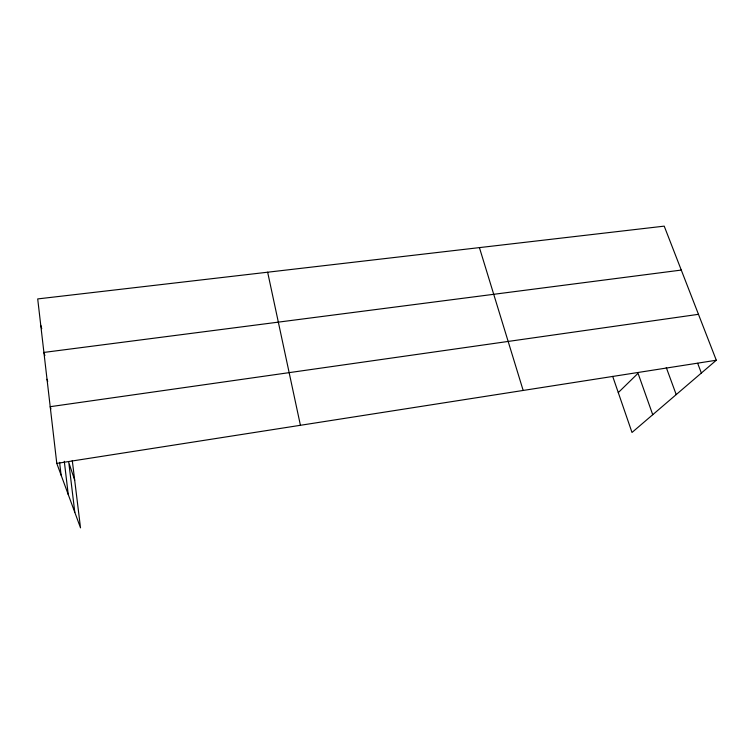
<?xml version="1.0" encoding="UTF-8"?>
<svg xmlns="http://www.w3.org/2000/svg" width="754" height="754" viewBox="0 0 754 754"><rect width="100%" height="100%" fill="white"/><g stroke="black" fill="none" stroke-linecap="round" stroke-linejoin="round"><path stroke-width="1.13" d="M618.28 392.589L638.044 373.296L652.728 414.7M72.28 460.487L80.518 527.857L56.786 463.399L37.7 298.923L664.217 226.143L716.3 360.242L632.003 432.466L612.691 376.369M56.786 463.399L716.3 360.242M698.458 314.324L50.207 406.689L50.942 408.904M681.277 270.073L43.911 352.429L44.882 355.586M697.676 363.324L701.371 373.032M666.272 367.509L676.206 394.587M74.693 480.194L68.784 462.466L74.806 512.352M47.021 379.262L47.709 381.42M479.421 247.614L523.172 390.449M40.773 325.379L41.753 328.687M267.651 272.213L300.422 425.294M64.288 461.288L68.246 494.53M59.594 462.334L61.093 475.095"/></g></svg>
